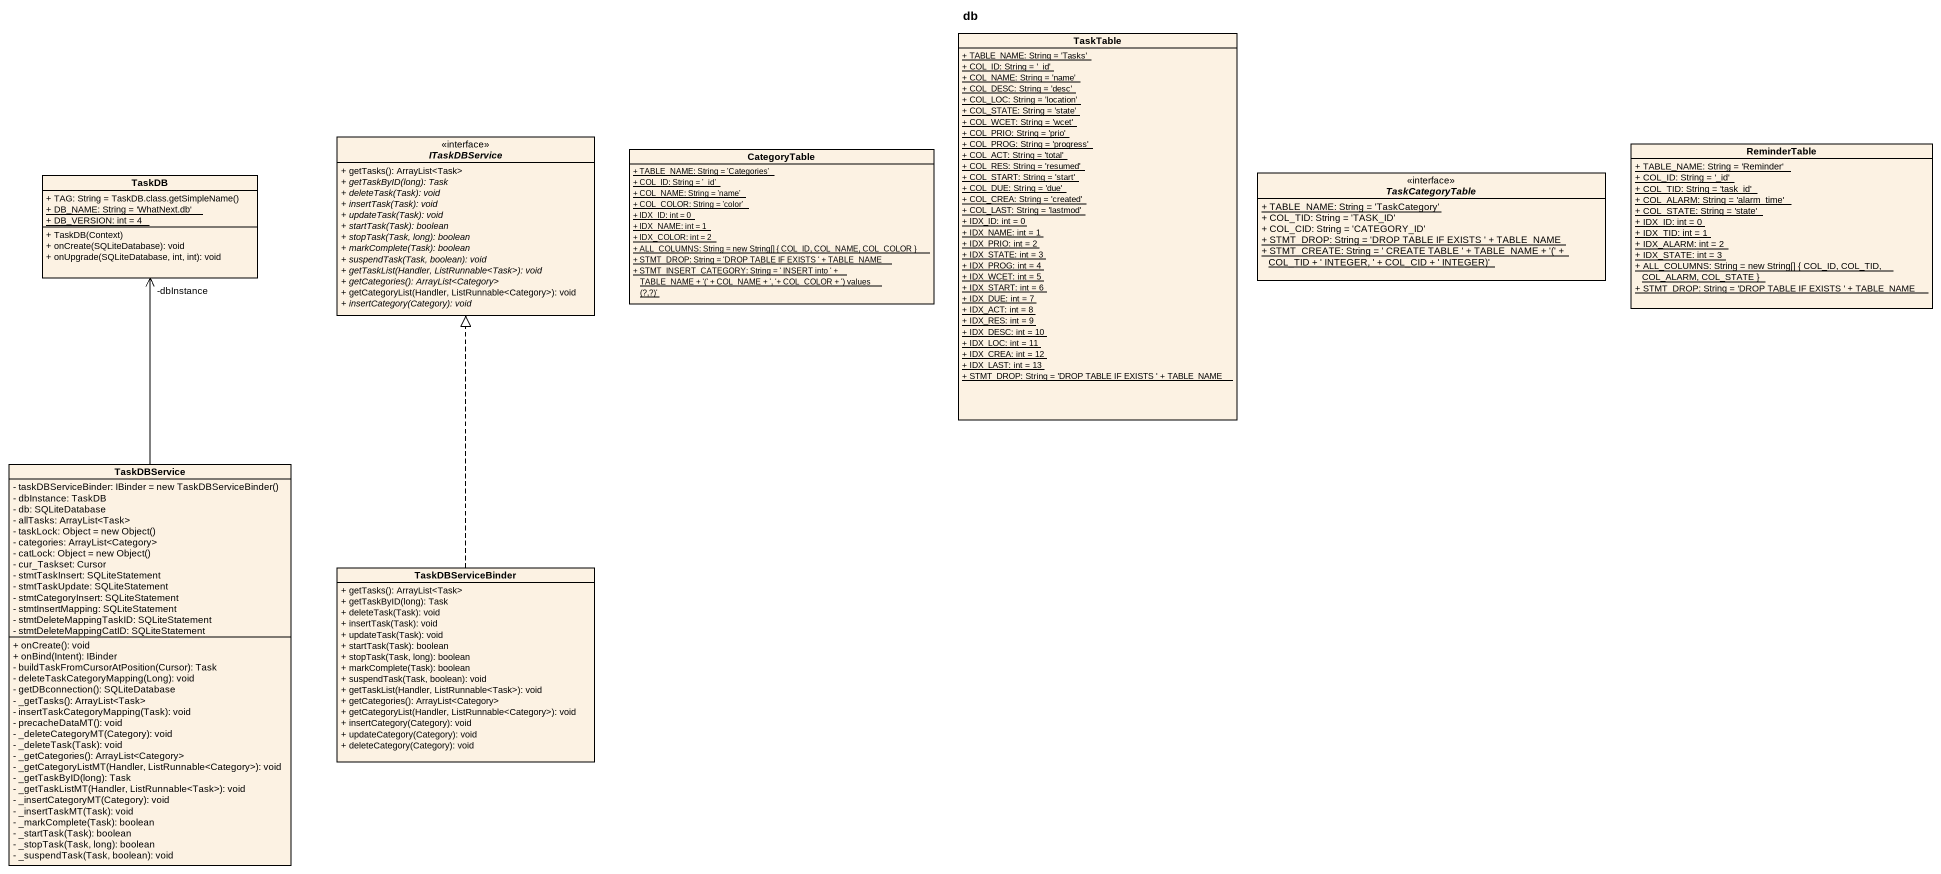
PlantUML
@startuml
title db
hide circle
hide empty members
skinparam classAttributeIconSize 0
class TaskTable {
  {static} + TABLE_NAME: String = 'Tasks'
  {static} + COL_ID: String = '_id'
  {static} + COL_NAME: String = 'name'
  {static} + COL_DESC: String = 'desc'
  {static} + COL_LOC: String = 'location'
  {static} + COL_STATE: String = 'state'
  {static} + COL_WCET: String = 'wcet'
  {static} + COL_PRIO: String = 'prio'
  {static} + COL_PROG: String = 'progress'
  {static} + COL_ACT: String = 'total'
  {static} + COL_RES: String = 'resumed'
  {static} + COL_START: String = 'start'
  {static} + COL_DUE: String = 'due'
  {static} + COL_CREA: String = 'created'
  {static} + COL_LAST: String = 'lastmod'
  {static} + IDX_ID: int = 0
  {static} + IDX_NAME: int = 1
  {static} + IDX_PRIO: int = 2
  {static} + IDX_STATE: int = 3
  {static} + IDX_PROG: int = 4
  {static} + IDX_WCET: int = 5
  {static} + IDX_START: int = 6
  {static} + IDX_DUE: int = 7
  {static} + IDX_ACT: int = 8
  {static} + IDX_RES: int = 9
  {static} + IDX_DESC: int = 10
  {static} + IDX_LOC: int = 11
  {static} + IDX_CREA: int = 12
  {static} + IDX_LAST: int = 13
  {static} + STMT_DROP: String = 'DROP TABLE IF EXISTS ' + TABLE_NAME
}
class TaskDB {
  {field} + TAG: String = TaskDB.class.getSimpleName()
  {static} + DB_NAME: String = 'WhatNext.db'
  {static} + DB_VERSION: int = 4
  + TaskDB(Context)
  + onCreate(SQLiteDatabase): void
  + onUpgrade(SQLiteDatabase, int, int): void
}
interface ITaskDBService <<interface>> {
  + getTasks(): ArrayList<Task>
  {abstract} + getTaskByID(long): Task
  {abstract} + deleteTask(Task): void
  {abstract} + insertTask(Task): void
  {abstract} + updateTask(Task): void
  {abstract} + startTask(Task): boolean
  {abstract} + stopTask(Task, long): boolean
  {abstract} + markComplete(Task): boolean
  {abstract} + suspendTask(Task, boolean): void
  {abstract} + getTaskList(Handler, ListRunnable<Task>): void
  {abstract} + getCategories(): ArrayList<Category>
  + getCategoryList(Handler, ListRunnable<Category>): void
  {abstract} + insertCategory(Category): void
}
class CategoryTable {
  {static} + TABLE_NAME: String = 'Categories'
  {static} + COL_ID: String = '_id'
  {static} + COL_NAME: String = 'name'
  {static} + COL_COLOR: String = 'color'
  {static} + IDX_ID: int = 0
  {static} + IDX_NAME: int = 1
  {static} + IDX_COLOR: int = 2
  {static} + ALL_COLUMNS: String = new String[] { COL_ID, COL_NAME, COL_COLOR }
  {static} + STMT_DROP: String = 'DROP TABLE IF EXISTS ' + TABLE_NAME
  {static} {field} + STMT_INSERT_CATEGORY: String = ' INSERT into ' + TABLE_NAME + '(' + COL_NAME + ', '+ COL_COLOR + ') values (?,?)'
}
interface TaskCategoryTable <<interface>> {
  {static} + TABLE_NAME: String = 'TaskCategory'
  + COL_TID: String = 'TASK_ID'
  + COL_CID: String = 'CATEGORY_ID'
  {static} + STMT_DROP: String = 'DROP TABLE IF EXISTS ' + TABLE_NAME
  {static} {field} + STMT_CREATE: String = ' CREATE TABLE ' + TABLE_NAME + '(' + COL_TID + ' INTEGER, ' + COL_CID + ' INTEGER)'
}
class ReminderTable {
  {static} + TABLE_NAME: String = 'Reminder'
  {static} + COL_ID: String = '_id'
  {static} + COL_TID: String = 'task_id'
  {static} + COL_ALARM: String = 'alarm_time'
  {static} + COL_STATE: String = 'state'
  {static} + IDX_ID: int = 0
  {static} + IDX_TID: int = 1
  {static} + IDX_ALARM: int = 2
  {static} + IDX_STATE: int = 3
  {static} + ALL_COLUMNS: String = new String[] { COL_ID, COL_TID, COL_ALARM, COL_STATE }
  {static} + STMT_DROP: String = 'DROP TABLE IF EXISTS ' + TABLE_NAME
}
class TaskDBService {
  {field} - taskDBServiceBinder: IBinder = new TaskDBServiceBinder()
  - dbInstance: TaskDB
  - db: SQLiteDatabase
  - allTasks: ArrayList<Task>
  {field} - taskLock: Object = new Object()
  - categories: ArrayList<Category>
  {field} - catLock: Object = new Object()
  - cur_Taskset: Cursor
  - stmtTaskInsert: SQLiteStatement
  - stmtTaskUpdate: SQLiteStatement
  - stmtCategoryInsert: SQLiteStatement
  - stmtInsertMapping: SQLiteStatement
  - stmtDeleteMappingTaskID: SQLiteStatement
  - stmtDeleteMappingCatID: SQLiteStatement
  + onCreate(): void
  + onBind(Intent): IBinder
  - buildTaskFromCursorAtPosition(Cursor): Task
  - deleteTaskCategoryMapping(Long): void
  - getDBconnection(): SQLiteDatabase
  - _getTasks(): ArrayList<Task>
  - insertTaskCategoryMapping(Task): void
  - precacheDataMT(): void
  - _deleteCategoryMT(Category): void
  - _deleteTask(Task): void
  - _getCategories(): ArrayList<Category>
  - _getCategoryListMT(Handler, ListRunnable<Category>): void
  - _getTaskByID(long): Task
  - _getTaskListMT(Handler, ListRunnable<Task>): void
  - _insertCategoryMT(Category): void
  - _insertTaskMT(Task): void
  - _markComplete(Task): boolean
  - _startTask(Task): boolean
  - _stopTask(Task, long): boolean
  - _suspendTask(Task, boolean): void
}
class TaskDBServiceBinder {
  + getTasks(): ArrayList<Task>
  + getTaskByID(long): Task
  + deleteTask(Task): void
  + insertTask(Task): void
  + updateTask(Task): void
  + startTask(Task): boolean
  + stopTask(Task, long): boolean
  + markComplete(Task): boolean
  + suspendTask(Task, boolean): void
  + getTaskList(Handler, ListRunnable<Task>): void
  + getCategories(): ArrayList<Category>
  + getCategoryList(Handler, ListRunnable<Category>): void
  + insertCategory(Category): void
  + updateCategory(Category): void
  + deleteCategory(Category): void
}
TaskDBService -up-> "-dbInstance" TaskDB
TaskDBServiceBinder .up.|> ITaskDBService
@enduml
